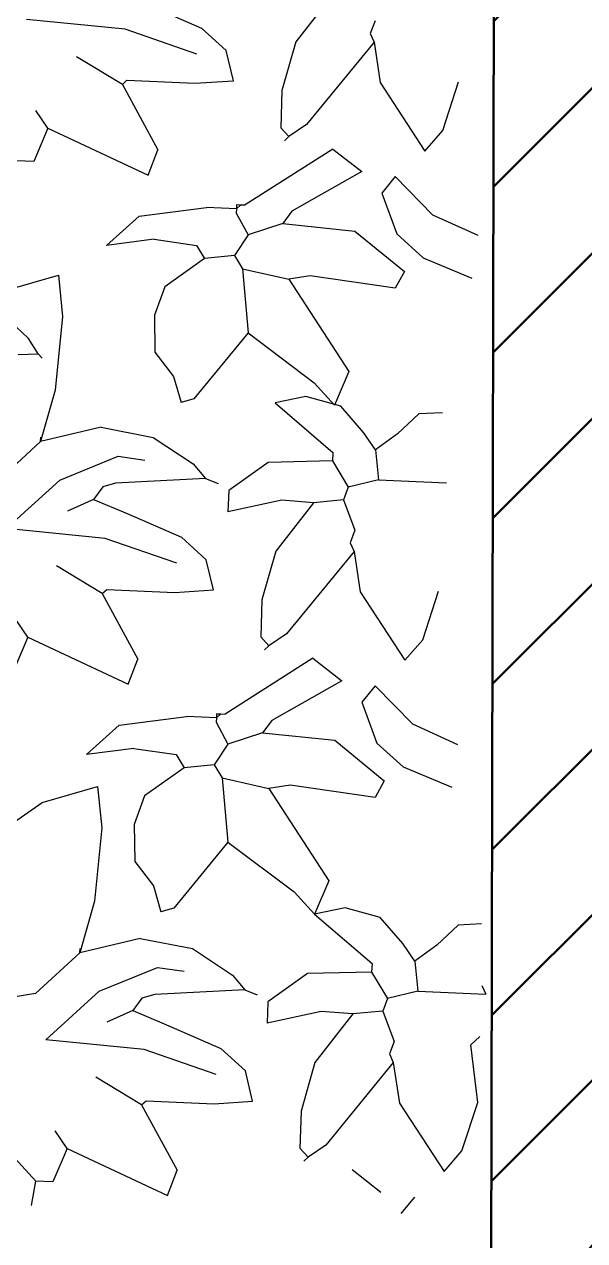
# Model space of a CAD drawing. Header units: inches. Extents: x 2960 to 8891, y 1487 to 4457.
# Drawn here: x 3270.5 to 3312.4, y 3437.1 to 3528.1 of the extents above; entities that cross this region are included whole.
import ezdxf

# ---------------------------------------------------------------- set-up
doc = ezdxf.new("R2010")
doc.units = ezdxf.units.IN
doc.header["$MEASUREMENT"] = 0
doc.layers.add('A-WALL-FULL', color=7, linetype='Continuous', lineweight=50)
doc.layers.add('G-HEDGE', color=96, linetype='Continuous', lineweight=25)

msp = doc.modelspace()

# ---------------------------------------------------------------- hatches: boundary and pattern name
at = {"layer": 'A-WALL-FULL'}
h = msp.add_hatch(dxfattribs=at)
h.set_pattern_fill('ANSI31', color=0, scale=70)
h.paths.add_polyline_path([(3048.355, 4456.673), (3048.355, 4386.673), (3048.355, 4161.673), (3038.355, 4161.673), (3038.355, 4091.673), (3920.413, 4091.673), (3920.413, 4161.673), (3910.413, 4161.673), (3910.413, 4386.673), (3910.413, 4456.673)])
h.paths.add_polyline_path([(3639.355, 4386.673), (3639.355, 4161.673), (3062.355, 4161.673), (3062.355, 4386.673)], flags=16)
h.paths.add_polyline_path([(3653.355, 4386.673), (3896.413, 4386.673), (3896.413, 4161.673), (3653.355, 4161.673)], flags=16)
h.paths.add_polyline_path([(3306.056, 3727.76), (3305.903, 3657.76), (3305.413, 3432.76), (3010.413, 3432.76), (3000.413, 3432.76), (3000.413, 3362.76), (3920.413, 3362.76), (3920.413, 3432.76), (3910.413, 3432.76), (3910.413, 3657.76), (3910.413, 3727.76)])
h.paths.add_polyline_path([(3896.413, 3657.76), (3896.413, 3432.76), (3319.413, 3432.76), (3319.413, 3657.76)], flags=16)
h.paths.add_polyline_path([(2996.413, 2154.488), (2996.413, 2084.488), (2996.413, 1859.488), (2986.413, 1859.488), (2986.413, 1789.488), (3920.413, 1789.488), (3920.413, 1859.488), (3910.413, 1859.488), (3910.413, 2084.488), (3910.413, 2154.488)])
h.paths.add_polyline_path([(3896.413, 2084.488), (3896.413, 1859.488), (3310.913, 1859.488), (3310.913, 2084.488)], flags=16)
h.paths.add_polyline_path([(3296.413, 2084.488), (3296.413, 1859.488), (3010.413, 1859.488), (3010.413, 2084.488)], flags=16)

# ---------------------------------------------------------------- linework, layer by layer
msp.add_line((3305.413, 3432.76), (3305.903, 3657.76), dxfattribs=at)
at = {"layer": 'G-HEDGE'}
for p, q in [((3293.627, 3530.415), (3290.799, 3526.789)), ((3279.683, 3529.602), (3283.756, 3527.828)), ((3278.032, 3527.749), (3270.661, 3528.479)), ((3296.729, 3528.365), (3296.369, 3527.423)), ((3283.405, 3525.882), (3278.032, 3527.749)), ((3283.756, 3527.828), (3285.599, 3526.152)), ((3296.369, 3527.423), (3296.66, 3526.772)), ((3290.799, 3526.789), (3289.761, 3523.149)), ((3296.66, 3526.772), (3291.603, 3520.607)), ((3296.66, 3526.771), (3297.116, 3523.75)), ((3277.827, 3523.618), (3274.405, 3525.682)), ((3286.138, 3523.893), (3285.599, 3526.152)), ((3277.827, 3523.618), (3278.159, 3523.922)), ((3277.827, 3523.618), (3280.486, 3518.714)), ((3278.159, 3523.922), (3283.257, 3523.7)), ((3283.257, 3523.7), (3286.138, 3523.893)), ((3297.116, 3523.75), (3300.455, 3518.626)), ((3301.799, 3520.163), (3302.982, 3523.801)), ((3289.761, 3523.149), (3289.678, 3520.373)), ((3272.258, 3520.349), (3271.357, 3521.665)), ((3272.258, 3520.349), (3271.191, 3517.842)), ((3272.258, 3520.349), (3279.765, 3516.83)), ((3289.678, 3520.373), (3290.287, 3519.707)), ((3291.603, 3520.607), (3290.287, 3519.707)), ((3300.455, 3518.626), (3301.799, 3520.163)), ((3290.287, 3519.707), (3289.955, 3519.403)), ((3279.765, 3516.83), (3280.486, 3518.714)), ((3293.576, 3518.781), (3287.01, 3514.599)), ((3293.576, 3518.781), (3295.737, 3517.091)), ((3271.191, 3517.842), (3269.916, 3517.897)), ((3295.737, 3517.091), (3290.5, 3514.127)), ((3298.243, 3516.716), (3297.232, 3515.484)), ((3301.064, 3513.841), (3298.243, 3516.716)), ((3297.232, 3515.484), (3298.363, 3512.423)), ((3286.373, 3514.627), (3286.359, 3514.307)), ((3286.691, 3514.613), (3286.359, 3514.307)), ((3286.373, 3514.627), (3286.691, 3514.613)), ((3286.691, 3514.613), (3287.01, 3514.599)), ((3276.64, 3511.564), (3279.081, 3513.761)), ((3279.081, 3513.761), (3284.129, 3514.405)), ((3286.359, 3514.307), (3284.129, 3514.405)), ((3286.359, 3514.307), (3286.345, 3513.989)), ((3286.345, 3513.989), (3287.231, 3512.354)), ((3290.5, 3514.127), (3289.822, 3513.199)), ((3304.435, 3512.297), (3301.064, 3513.841)), ((3289.822, 3513.199), (3287.231, 3512.354)), ((3289.822, 3513.199), (3295.224, 3512.644)), ((3280.194, 3512.023), (3276.64, 3511.564)), ((3280.194, 3512.023), (3283.366, 3511.565)), ((3287.231, 3512.354), (3286.206, 3510.803)), ((3295.224, 3512.644), (3298.922, 3509.61)), ((3298.363, 3512.423), (3300.338, 3510.647)), ((3283.366, 3511.565), (3283.962, 3510.581)), ((3283.962, 3510.581), (3280.997, 3508.476)), ((3286.206, 3510.803), (3283.962, 3510.581)), ((3286.206, 3510.803), (3286.802, 3509.82)), ((3300.338, 3510.647), (3303.978, 3509.124)), ((3268.881, 3508.13), (3273.037, 3509.331)), ((3273.037, 3509.331), (3273.343, 3506.246)), ((3286.802, 3509.82), (3290.278, 3509.029)), ((3286.802, 3509.82), (3287.23, 3505.013)), ((3291.885, 3509.278), (3290.278, 3509.029)), ((3298.23, 3508.364), (3291.885, 3509.278)), ((3298.922, 3509.61), (3298.23, 3508.364)), ((3280.997, 3508.476), (3280.223, 3506.34)), ((3290.278, 3509.029), (3294.765, 3502.13)), ((3280.223, 3506.34), (3280.249, 3503.575)), ((3270.795, 3504.601), (3269.388, 3505.953)), ((3273.343, 3506.246), (3272.809, 3500.741)), ((3271.522, 3503.463), (3270.795, 3504.601)), ((3287.23, 3505.013), (3283.184, 3500.081)), ((3287.23, 3505.013), (3292.175, 3501.286)), ((3270.04, 3503.406), (3271.522, 3503.463)), ((3271.521, 3503.463), (3271.826, 3503.131)), ((3280.249, 3503.575), (3281.661, 3501.744)), ((3294.765, 3502.13), (3293.698, 3499.623)), ((3281.661, 3501.744), (3282.215, 3499.805)), ((3292.175, 3501.286), (3293.698, 3499.623)), ((3272.809, 3500.741), (3271.713, 3496.886)), ((3283.184, 3500.081), (3282.215, 3499.805)), ((3291.561, 3500.257), (3289.259, 3499.777)), ((3294.168, 3499.529), (3291.561, 3500.257)), ((3289.259, 3499.777), (3293.566, 3496.078)), ((3295.866, 3497.573), (3294.168, 3499.529)), ((3301.769, 3499.044), (3300.006, 3498.967)), ((3300.006, 3498.967), (3298.414, 3497.462)), ((3276.229, 3497.966), (3271.713, 3496.886)), ((3276.229, 3497.966), (3280.131, 3497.197)), ((3296.767, 3496.257), (3295.866, 3497.573)), ((3298.414, 3497.462), (3296.767, 3496.257)), ((3271.713, 3496.886), (3268.388, 3493.839)), ((3271.713, 3496.886), (3271.727, 3497.205)), ((3280.131, 3497.197), (3283.123, 3495.224)), ((3273.149, 3494.009), (3277.513, 3495.792)), ((3277.513, 3495.792), (3279.513, 3495.5)), ((3293.538, 3495.441), (3288.745, 3495.331)), ((3293.566, 3496.078), (3293.538, 3495.441)), ((3293.538, 3495.441), (3294.73, 3493.473)), ((3296.767, 3496.257), (3296.988, 3494.014)), ((3283.123, 3495.224), (3284.041, 3494.114)), ((3288.745, 3495.331), (3285.78, 3493.225)), ((3269.159, 3490.373), (3273.149, 3494.009)), ((3277.323, 3493.768), (3276.353, 3493.492)), ((3284.041, 3494.114), (3277.323, 3493.768)), ((3284.041, 3494.114), (3284.983, 3493.754)), ((3296.988, 3494.014), (3294.73, 3493.473)), ((3296.988, 3494.014), (3302.085, 3493.791)), ((3276.353, 3493.492), (3275.675, 3492.564)), ((3285.78, 3493.225), (3285.711, 3491.632)), ((3294.73, 3493.473), (3294.369, 3492.531)), ((3275.675, 3492.564), (3273.722, 3491.691)), ((3275.675, 3492.564), (3278.181, 3491.497)), ((3289.757, 3492.503), (3285.711, 3491.632)), ((3292.125, 3492.31), (3289.297, 3488.684)), ((3292.125, 3492.31), (3289.757, 3492.503)), ((3294.369, 3492.531), (3292.125, 3492.31)), ((3294.369, 3492.531), (3295.228, 3490.26)), ((3278.181, 3491.497), (3282.254, 3489.723)), ((3276.53, 3489.644), (3269.159, 3490.373)), ((3295.228, 3490.26), (3294.868, 3489.318)), ((3281.904, 3487.777), (3276.53, 3489.644)), ((3282.254, 3489.723), (3284.097, 3488.047)), ((3294.868, 3489.318), (3295.158, 3488.666)), ((3289.297, 3488.684), (3288.259, 3485.044)), ((3295.158, 3488.666), (3290.101, 3482.502)), ((3295.158, 3488.666), (3295.614, 3485.645)), ((3276.325, 3485.513), (3272.903, 3487.577)), ((3284.636, 3485.788), (3284.097, 3488.047)), ((3276.325, 3485.513), (3276.657, 3485.817)), ((3276.325, 3485.513), (3278.984, 3480.609)), ((3276.657, 3485.817), (3281.755, 3485.595)), ((3281.755, 3485.595), (3284.636, 3485.788)), ((3295.614, 3485.645), (3298.953, 3480.521)), ((3300.297, 3482.058), (3301.48, 3485.696)), ((3288.259, 3485.044), (3288.176, 3482.267)), ((3270.756, 3482.244), (3269.855, 3483.56)), ((3270.756, 3482.244), (3269.689, 3479.737)), ((3270.756, 3482.244), (3278.263, 3478.725)), ((3288.176, 3482.267), (3288.785, 3481.602)), ((3290.101, 3482.502), (3288.785, 3481.602)), ((3298.953, 3480.521), (3300.297, 3482.058)), ((3288.785, 3481.602), (3288.453, 3481.298)), ((3278.263, 3478.725), (3278.984, 3480.609)), ((3292.074, 3480.676), (3285.508, 3476.494)), ((3292.074, 3480.676), (3294.236, 3478.986)), ((3294.236, 3478.986), (3288.998, 3476.022)), ((3296.741, 3478.611), (3295.73, 3477.379)), ((3299.562, 3475.736), (3296.741, 3478.611)), ((3295.73, 3477.379), (3296.862, 3474.318)), ((3277.579, 3475.656), (3282.627, 3476.3)), ((3284.857, 3476.202), (3282.627, 3476.3)), ((3284.871, 3476.522), (3284.857, 3476.202)), ((3285.189, 3476.508), (3284.857, 3476.202)), ((3284.871, 3476.522), (3285.189, 3476.508)), ((3285.189, 3476.508), (3285.508, 3476.494)), ((3275.138, 3473.459), (3277.579, 3475.656)), ((3284.857, 3476.202), (3284.843, 3475.884)), ((3284.843, 3475.884), (3285.729, 3474.249)), ((3288.998, 3476.022), (3288.32, 3475.094)), ((3302.933, 3474.191), (3299.562, 3475.736)), ((3288.32, 3475.094), (3285.729, 3474.249)), ((3288.32, 3475.094), (3293.722, 3474.539)), ((3293.722, 3474.539), (3297.42, 3471.505)), ((3278.692, 3473.918), (3275.138, 3473.459)), ((3278.692, 3473.918), (3281.864, 3473.46)), ((3285.729, 3474.249), (3284.704, 3472.698)), ((3296.862, 3474.318), (3298.836, 3472.542)), ((3281.864, 3473.46), (3282.46, 3472.476)), ((3284.704, 3472.698), (3282.46, 3472.476)), ((3284.704, 3472.698), (3285.3, 3471.715)), ((3282.46, 3472.476), (3279.495, 3470.371)), ((3298.836, 3472.542), (3302.476, 3471.019)), ((3271.818, 3469.871), (3275.975, 3471.072)), ((3275.975, 3471.072), (3276.28, 3467.988)), ((3285.3, 3471.715), (3288.776, 3470.924)), ((3285.3, 3471.715), (3285.728, 3466.908)), ((3290.383, 3471.173), (3288.776, 3470.924)), ((3288.776, 3470.924), (3293.263, 3464.025)), ((3296.728, 3470.259), (3290.383, 3471.173)), ((3297.42, 3471.505), (3296.728, 3470.259)), ((3279.495, 3470.371), (3278.721, 3468.235)), ((3268.945, 3467.847), (3271.818, 3469.871)), ((3278.721, 3468.235), (3278.747, 3465.47)), ((3276.28, 3467.988), (3275.747, 3462.483)), ((3285.728, 3466.908), (3281.683, 3461.976)), ((3285.728, 3466.908), (3290.674, 3463.181)), ((3278.747, 3465.47), (3280.16, 3463.639)), ((3280.16, 3463.639), (3280.713, 3461.7)), ((3293.263, 3464.025), (3292.196, 3461.518)), ((3290.674, 3463.181), (3292.196, 3461.518)), ((3275.747, 3462.483), (3274.651, 3458.627)), ((3281.683, 3461.976), (3280.713, 3461.7)), ((3294.498, 3461.998), (3292.196, 3461.518)), ((3297.105, 3461.27), (3294.498, 3461.998)), ((3292.196, 3461.518), (3296.504, 3457.819)), ((3298.804, 3459.314), (3297.105, 3461.27)), ((3302.944, 3460.708), (3301.352, 3459.203)), ((3304.706, 3460.785), (3302.944, 3460.708)), ((3279.167, 3459.708), (3274.651, 3458.627)), ((3279.167, 3459.708), (3283.068, 3458.938)), ((3299.704, 3457.999), (3298.804, 3459.314)), ((3301.352, 3459.203), (3299.704, 3457.999)), ((3274.651, 3458.627), (3271.326, 3455.58)), ((3274.651, 3458.627), (3274.664, 3458.946)), ((3283.068, 3458.938), (3286.06, 3456.965)), ((3276.087, 3455.75), (3280.45, 3457.533)), ((3280.45, 3457.533), (3282.451, 3457.242)), ((3296.476, 3457.182), (3291.683, 3457.072)), ((3296.504, 3457.819), (3296.476, 3457.182)), ((3296.476, 3457.182), (3297.667, 3455.215)), ((3299.704, 3457.999), (3299.925, 3455.755)), ((3286.06, 3456.965), (3286.979, 3455.855)), ((3291.683, 3457.072), (3288.718, 3454.966)), ((3271.326, 3455.58), (3266.823, 3454.819)), ((3272.097, 3452.115), (3276.087, 3455.75)), ((3280.26, 3455.51), (3279.291, 3455.233)), ((3286.979, 3455.855), (3280.26, 3455.51)), ((3286.979, 3455.855), (3287.921, 3455.495)), ((3299.925, 3455.755), (3297.667, 3455.215)), ((3299.925, 3455.755), (3305.023, 3455.533)), ((3304.732, 3456.183), (3305.023, 3455.533)), ((3279.291, 3455.233), (3278.612, 3454.305)), ((3288.718, 3454.966), (3288.649, 3453.374)), ((3297.667, 3455.215), (3297.307, 3454.273)), ((3278.612, 3454.305), (3276.659, 3453.432)), ((3278.612, 3454.305), (3281.119, 3453.238)), ((3292.695, 3454.245), (3288.649, 3453.374)), ((3295.062, 3454.051), (3292.235, 3450.426)), ((3295.062, 3454.052), (3292.695, 3454.245)), ((3297.307, 3454.273), (3295.063, 3454.052)), ((3297.307, 3454.273), (3298.165, 3452.001)), ((3281.119, 3453.238), (3285.192, 3451.464)), ((3279.468, 3451.385), (3272.097, 3452.115)), ((3298.165, 3452.001), (3297.805, 3451.059)), ((3304.565, 3452.36), (3303.9, 3451.751)), ((3304.418, 3447.437), (3303.9, 3451.751)), ((3284.841, 3449.518), (3279.468, 3451.385)), ((3285.192, 3451.464), (3287.034, 3449.788)), ((3297.805, 3451.059), (3298.096, 3450.408)), ((3292.235, 3450.426), (3291.197, 3446.785)), ((3298.096, 3450.408), (3293.039, 3444.244)), ((3298.096, 3450.407), (3298.552, 3447.386)), ((3279.263, 3447.254), (3275.841, 3449.319)), ((3287.574, 3447.53), (3287.034, 3449.788)), ((3279.263, 3447.254), (3279.595, 3447.559)), ((3279.263, 3447.254), (3281.922, 3442.35)), ((3279.595, 3447.559), (3284.692, 3447.336)), ((3284.692, 3447.336), (3287.574, 3447.53)), ((3298.552, 3447.386), (3301.89, 3442.262)), ((3303.234, 3443.799), (3304.418, 3447.437)), ((3291.197, 3446.785), (3291.113, 3444.009)), ((3268.304, 3444.859), (3271.352, 3441.533)), ((3273.693, 3443.985), (3272.793, 3445.301)), ((3273.693, 3443.985), (3272.626, 3441.478)), ((3273.693, 3443.985), (3281.201, 3440.466)), ((3291.113, 3444.009), (3291.723, 3443.343)), ((3293.039, 3444.244), (3291.723, 3443.343)), ((3301.891, 3442.262), (3303.234, 3443.799)), ((3291.723, 3443.343), (3291.391, 3443.039)), ((3281.201, 3440.466), (3281.922, 3442.35)), ((3295.012, 3442.417), (3297.173, 3440.727)), ((3271.031, 3439.715), (3271.352, 3441.533)), ((3272.626, 3441.478), (3271.352, 3441.533)), ((3299.679, 3440.352), (3298.667, 3439.12))]:
    msp.add_line(p, q, dxfattribs=at)

doc.saveas('drawing.dxf')
